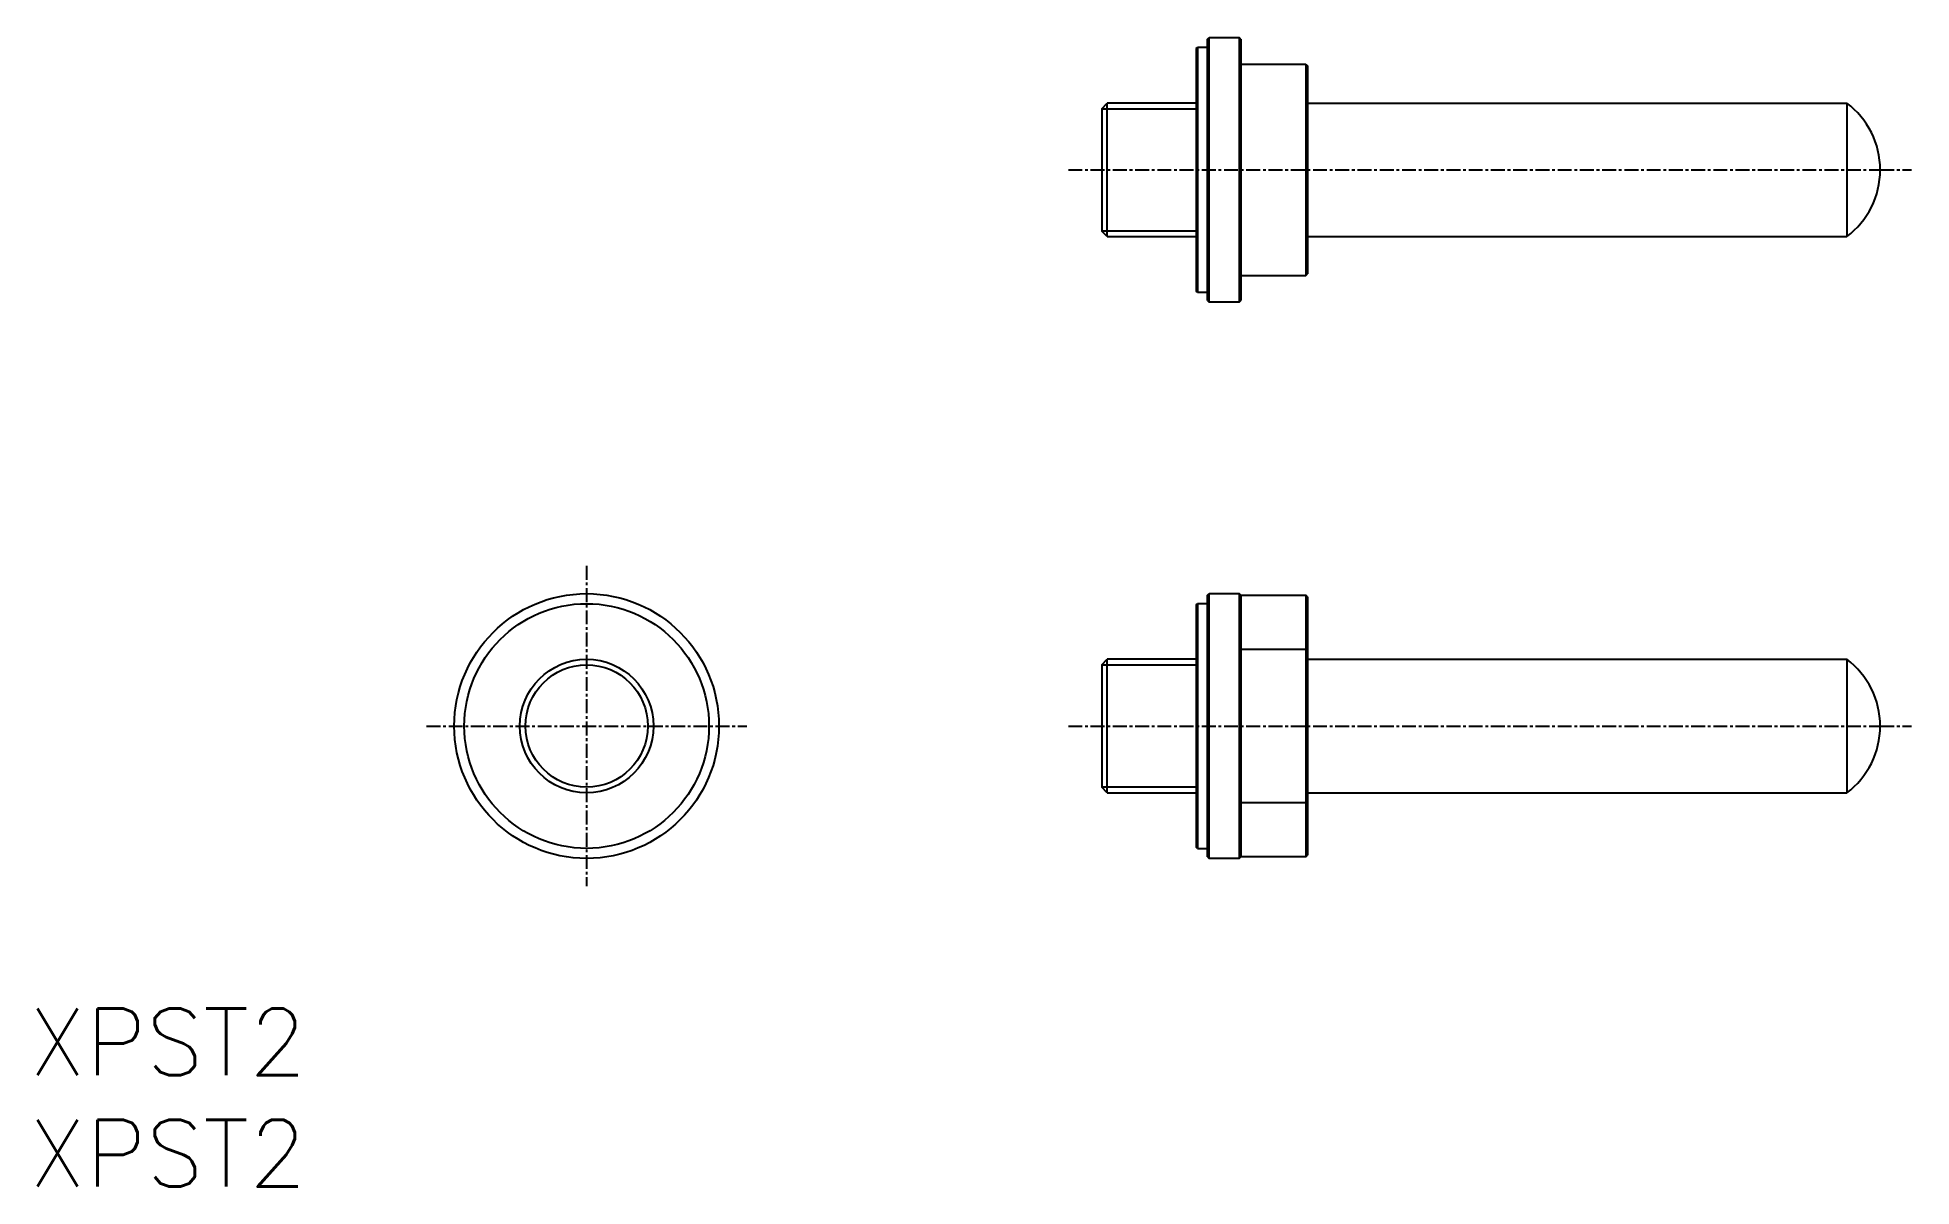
# Model space of a CAD drawing. Extents: x 496 to 665, y 1439 to 1542.
import ezdxf

# ---------------------------------------------------------------- set-up
doc = ezdxf.new("R2010")
doc.units = 0
doc.linetypes.add('CENTER', pattern=[2, 1.25, -0.25, 0.25, -0.25])
doc.layers.get('0').update_dxf_attribs({"linetype": 'CONTINUOUS'})
doc.layers.add('CENTER', color=1, linetype='CENTER')
doc.styles.get("Standard").update_dxf_attribs({"font": 'TXT', "bigfont": 'BIGFONT'})

msp = doc.modelspace()

# ---------------------------------------------------------------- linework, layer by layer
at = {"color": 7, "linetype": 'CONTINUOUS'}
for p, q in [((600.42, 1540.83), (600.52, 1540.93)), ((600.42, 1540.83), (600.42, 1519.03)), ((601.42, 1540.93), (600.52, 1540.93)), ((601.42, 1541.68), (601.57, 1541.83)), ((601.42, 1518.18), (601.42, 1541.68)), ((601.57, 1541.83), (604.27, 1541.83)), ((604.42, 1541.68), (604.27, 1541.83)), ((604.42, 1541.68), (604.42, 1539.43)), ((604.42, 1539.43), (604.42, 1520.43)), ((604.42, 1539.43), (610.27, 1539.43)), ((610.27, 1539.43), (610.42, 1539.28)), ((610.42, 1539.28), (610.42, 1520.58)), ((610.42, 1537.43), (610.42, 1536.93)), ((610.42, 1536.93), (610.42, 1521.93)), ((591.92, 1535.43), (592.42, 1535.93)), ((591.92, 1535.43), (591.92, 1524.43)), ((600.42, 1535.93), (592.42, 1535.93)), ((610.42, 1535.93), (658.92, 1535.93)), ((658.92, 1535.93), (658.92, 1523.93)), ((592.42, 1523.93), (591.92, 1524.43)), ((592.42, 1523.93), (600.42, 1523.93)), ((610.42, 1523.93), (658.92, 1523.93)), ((604.42, 1520.43), (604.42, 1518.18)), ((604.42, 1520.43), (610.27, 1520.43)), ((610.27, 1520.43), (610.42, 1520.58)), ((600.52, 1518.93), (600.42, 1519.03)), ((600.52, 1518.93), (601.42, 1518.93)), ((601.42, 1518.18), (601.57, 1518.03)), ((604.27, 1518.03), (601.57, 1518.03)), ((604.27, 1518.03), (604.42, 1518.18)), ((601.42, 1491.68), (601.57, 1491.83)), ((601.42, 1468.18), (601.42, 1491.68)), ((601.57, 1491.83), (604.27, 1491.83)), ((604.42, 1491.68), (604.27, 1491.83)), ((604.42, 1491.68), (610.27, 1491.68)), ((604.42, 1491.68), (604.42, 1468.18)), ((610.42, 1491.53), (610.27, 1491.68)), ((610.42, 1491.53), (610.42, 1468.33)), ((600.42, 1490.83), (600.52, 1490.93)), ((600.42, 1490.83), (600.42, 1469.03)), ((601.42, 1490.93), (600.52, 1490.93)), ((604.42, 1486.85), (610.27, 1486.85)), ((610.42, 1487.43), (610.42, 1486.93)), ((610.42, 1486.93), (610.42, 1471.93)), ((591.92, 1485.43), (592.42, 1485.93)), ((591.92, 1485.43), (591.92, 1474.43)), ((600.42, 1485.93), (592.42, 1485.93)), ((610.42, 1485.93), (658.92, 1485.93)), ((658.92, 1485.93), (658.92, 1473.93)), ((592.42, 1473.93), (591.92, 1474.43)), ((592.42, 1473.93), (600.42, 1473.93)), ((610.27, 1473.02), (604.42, 1473.02)), ((610.42, 1473.93), (658.92, 1473.93)), ((600.52, 1468.93), (600.42, 1469.03)), ((600.52, 1468.93), (601.42, 1468.93)), ((601.42, 1468.18), (601.57, 1468.03)), ((604.27, 1468.03), (601.57, 1468.03)), ((604.27, 1468.03), (604.42, 1468.18)), ((610.27, 1468.18), (604.42, 1468.18)), ((610.27, 1468.18), (610.42, 1468.33))]:
    msp.add_line(p, q, dxfattribs=at)
at = {"color": 3, "linetype": 'CONTINUOUS'}
for p, q in [((600.52, 1540.93), (600.52, 1518.93)), ((601.57, 1518.03), (601.57, 1541.83)), ((604.27, 1541.83), (604.27, 1518.03)), ((610.27, 1539.43), (610.27, 1520.43)), ((591.92, 1535.43), (600.42, 1535.43)), ((592.42, 1523.93), (592.42, 1535.93)), ((600.42, 1524.43), (591.92, 1524.43)), ((601.57, 1468.03), (601.57, 1491.83)), ((604.27, 1491.83), (604.27, 1468.03)), ((610.27, 1491.68), (610.27, 1468.18)), ((600.52, 1490.93), (600.52, 1468.93)), ((591.92, 1485.43), (600.42, 1485.43)), ((592.42, 1473.93), (592.42, 1485.93)), ((600.42, 1474.43), (591.92, 1474.43))]:
    msp.add_line(p, q, dxfattribs=at)
at = {"color": 7, "linetype": 'CONTINUOUS'}
for radius in [11.9, 11, 6]:
    msp.add_circle((545.6, 1479.93), radius, dxfattribs=at)
at = {"color": 3, "linetype": 'CONTINUOUS'}
msp.add_circle((545.6, 1479.93), 5.5, dxfattribs=at)
at = {"color": 7, "linetype": 'CONTINUOUS'}
for centre in [(654.42, 1529.93), (654.42, 1479.93)]:
    msp.add_arc(centre, 7.5, 306.8699, 53.1301, dxfattribs=at)
at = {"layer": 'CENTER', "color": 1, "linetype": 'CENTER'}
for p, q in [((588.92, 1529.93), (661.92, 1529.93)), ((661.92, 1529.93), (664.74, 1529.93)), ((545.6, 1494.33), (545.6, 1465.53)), ((531.2, 1479.93), (560, 1479.93)), ((588.92, 1479.93), (661.92, 1479.93)), ((661.92, 1479.93), (664.74, 1479.93))]:
    msp.add_line(p, q, dxfattribs=at)

# ---------------------------------------------------------------- texts
at = {"color": 7, "linetype": 'CONTINUOUS'}
for p in [(495.45, 1448.53), (495.45, 1438.53)]:
    msp.add_text('XPST2', height=6, dxfattribs=at).set_placement(p)

doc.saveas('drawing.dxf')
